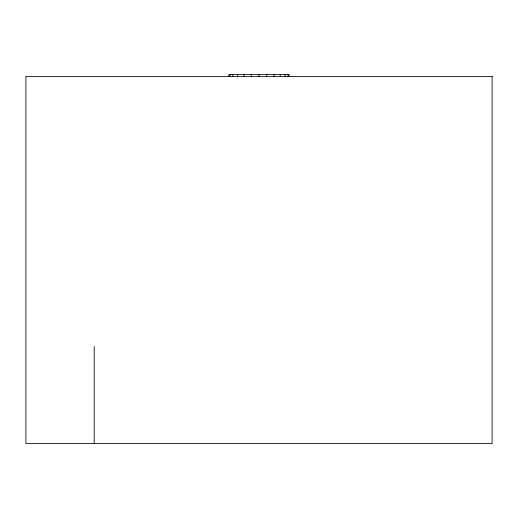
<?xml version="1.0" encoding="UTF-8"?>
<svg xmlns="http://www.w3.org/2000/svg" width="518" height="518" viewBox="0 0 518 518"><rect width="100%" height="100%" fill="white"/><g stroke="black" fill="none" stroke-linecap="round" stroke-linejoin="round"><path stroke-width="0.78" d="M289.089 76.392L289.089 74.45L228.865 74.45L228.865 76.392M288.066 74.45L288.066 76.392M285.055 74.45L285.055 76.392M280.27 74.45L280.27 76.392M274.035 74.45L274.035 76.392M266.776 74.45L266.776 76.392M258.981 74.45L258.981 76.392M251.191 74.45L251.191 76.392M243.926 74.45L243.926 76.392M237.691 74.45L237.691 76.392M232.906 74.45L232.906 76.392M229.895 74.45L229.895 76.392M94.205 346.419L94.205 443.55M492.1 76.392L25.9 76.392L25.9 443.55L492.1 443.55L492.1 76.392"/></g></svg>
